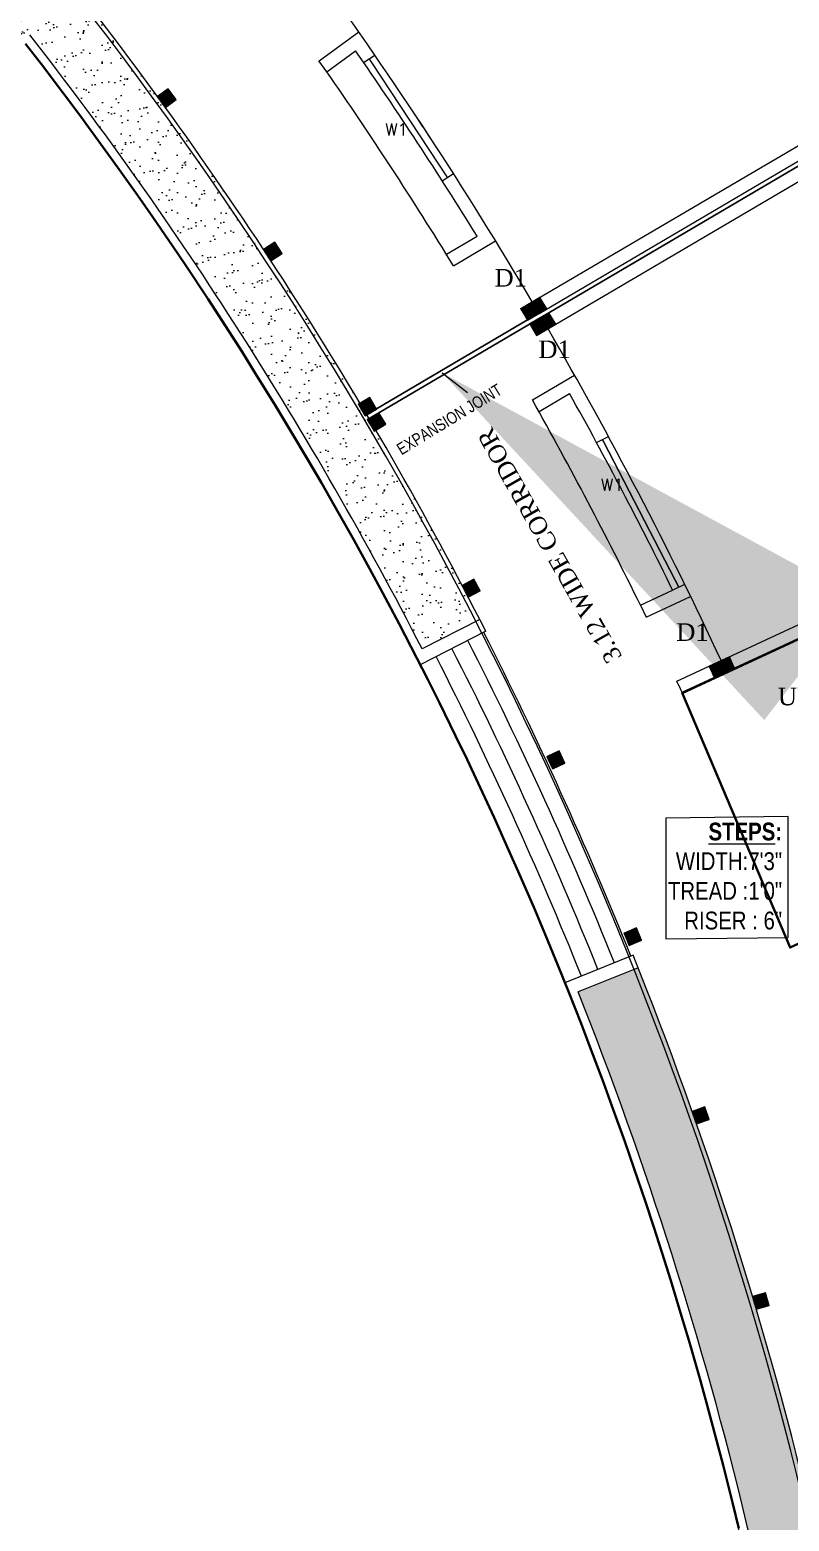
# Model space of a CAD drawing. Header units: metres. Extents: x 43 to 977, y 102 to 459.
# Drawn here: x 459.79 to 472.79, y 181.91 to 207.45 of the extents above; entities that cross this region are included whole.
import ezdxf

# ---------------------------------------------------------------- set-up
doc = ezdxf.new("R2010")
doc.units = ezdxf.units.M
doc.header["$MEASUREMENT"] = 0
doc.linetypes.add('HIDDEN', pattern=[0.375, 0.25, -0.125])
for name, color, linetype, lineweight in [('BLK_1_FLR_0_BLT_UP_AREA_DEDUCT_EXISTING', 4, 'Continuous', 35), ('Column', 1, 'Continuous', 0), ('FURN', 30, 'Continuous', 0), ('HAT', 1, 'Continuous', 0), ('hatch', 7, 'Continuous', 0), ('Layer1', 1, 'Continuous', 0), ('main wall', 150, 'Continuous', 0), ('RTEXT', 4, 'Continuous', 0), ('Staircase', 140, 'Continuous', 0), ('TEXT', 130, 'Continuous', 0), ('WAL', 6, 'Continuous', 0), ('WALL', 7, 'Continuous', 0), ('WIN', 13, 'Continuous', 0)]:
    doc.layers.add(name, color=color, linetype=linetype, lineweight=lineweight)
doc.styles.add('ARIAL NARROW', font='')
doc.styles.add('RTEXT', font='arial.ttf', dxfattribs={"width": 0.8, "height": 8})
doc.styles.get("Standard").update_dxf_attribs({"font": 'romans.shx'})
doc.styles.add('style2', font='romantic.ttf')
doc.styles.get('ARIAL NARROW').set_extended_font_data('Lydian BT')
doc.dimstyles.new('Copy(2) of S-2', dxfattribs={"dimtxt": 10.5, "dimasz": 8, "dimexe": 2, "dimexo": 50, "dimgap": 5, "dimtad": 0, "dimtoh": 1, "dimdec": 1, "dimzin": 0, "dimdsep": 46, "dimlunit": 4, "dimtxsty": 'ARIAL NARROW', "dimcen": 0.09, "dimdle": 3, "dimse1": 1, "dimse2": 1, "dimclrd": 7, "dimclre": 13, "dimclrt": 7, "dimadec": 0, "dimazin": 0, "dimtfac": 1, "dimtdec": 1, "dimtofl": 0, "dimtmove": 0, "dimatfit": 3, "dimfxl": 0, "dimtolj": 1, "dimtzin": 0, "dimlwd": 13, "dimarcsym": 0})
pattern_1 = [(90.4135904, (-4952.05924, 1805.29095), (-0.320005175, 0.225855224), [0, -0.308817549, 0, -0.345388048, 0, -0.33015034]), (60.41359, (-4952.05924, 1805.29095), (-0.24057161, 0.632589533), [0, -0.16659894, 0, -0.278342133, 0, -0.106663956]), (20.4135904, (-4952.20994, 1805.0916), (0.380611872, 0.505413953), [0, -0.10158472, 0, -0.365704992, 0, -0.477448184]), (10.41359, (-4952.20994, 1805.0916), (0.2260474, 0.59474261), [0, -0.05079236, 0, -0.23973994, 0, -0.274278744])]

msp = doc.modelspace()

# ---------------------------------------------------------------- hatches: boundary and pattern name
at = {"layer": 'hatch'}
h = msp.add_hatch(dxfattribs=at)
h.set_pattern_fill('ANSI31', color=256, scale=0.025396, angle=54.00026, style=0)
h.set_pattern_definition([(80.99973966, (5006.7277476, -3215.1271467), (0.0031354366037, -0.0004966189759), [])])
h.paths.add_polyline_path([(462.15929, 206.43666), (462.29364, 206.25175), (462.10872, 206.1174), (461.97438, 206.30231)])
h = msp.add_hatch(dxfattribs=at)
h.set_pattern_fill('ANSI31', color=256, scale=0.025396, angle=56.686989, style=0)
h.set_pattern_definition([(78.313011426, (4843.1686053, -3427.019845), (0.003108710956, -0.0006430468843), [])])
h.paths.add_polyline_path([(463.98177, 203.80981), (464.1073, 203.6188), (463.91629, 203.49327), (463.79076, 203.68428)])
h = msp.add_hatch(dxfattribs=at)
h.set_pattern_fill('ANSI31', color=256, scale=0.025396, angle=59.540049, style=0)
h.set_pattern_definition([(104.540048734, (-3760.8304612, -3641.5149003), (-0.00307285014, -0.0007969850187), [])])
h.paths.add_polyline_path([(468.52402, 202.86427), (468.63988, 202.66725), (468.31152, 202.47413), (468.19565, 202.67115)])
h = msp.add_hatch(dxfattribs=at)
h.set_pattern_fill('ANSI31', color=256, scale=0.025396, angle=59.540049, style=0)
h.set_pattern_definition([(104.540048734, (-3760.984301, -3641.776321), (-0.00307285014, -0.0007969850187), [])])
h.paths.add_polyline_path([(468.67786, 202.60284), (468.79372, 202.40582), (468.46536, 202.21271), (468.34949, 202.40973)])
h = msp.add_hatch(dxfattribs=at)
h.set_pattern_fill('ANSI31', color=256, scale=0.025396, angle=59.538529, style=0)
h.set_pattern_definition([(104.538529406, (-3758.1499794, -3643.040062), (-0.0030728712728, -0.0007969035348), [])])
h.paths.add_polyline_path([(465.61025, 201.15067), (465.72612, 200.95365), (465.5291, 200.83778), (465.41323, 201.0348)])
h = msp.add_hatch(dxfattribs=at)
h.set_pattern_fill('ANSI31', color=256, scale=0.025396, angle=59.538529, style=0)
h.set_pattern_definition([(104.538529406, (-3758.3052975, -3643.301697), (-0.0030728712728, -0.0007969035348), [])])
h.paths.add_polyline_path([(465.76557, 200.88903), (465.88144, 200.69202), (465.68442, 200.57614), (465.56855, 200.77316)])
h = msp.add_hatch(dxfattribs=at)
h.set_pattern_fill('ANSI31', color=256, scale=0.025396, angle=64.780439, style=0)
h.set_pattern_definition([(109.78043949, (-4952.059242, 1805.2909514), (-0.0029872141099, -0.001074311391), [])])
h.paths.add_polyline_path([(467.39268, 198.04033), (467.49894, 197.83797), (467.29657, 197.73171), (467.19032, 197.93408)])
h = msp.add_hatch(dxfattribs=at)
h.set_pattern_fill('ANSI31', color=256, scale=0.025396, angle=65.077304, style=0)
h.set_pattern_definition([(110.07730375, (-3373.552251, -4034.3163918), (-0.002981607753, -0.0010897744311), [])])
h.paths.add_polyline_path([(471.76682, 196.70933), (471.86314, 196.50205), (471.51767, 196.34152), (471.42135, 196.5488)])
h = msp.add_hatch(dxfattribs=at)
h.set_pattern_fill('ANSI31', color=256, scale=0.025396, angle=64.780439, style=0)
h.set_pattern_definition([(70.21956051, (4293.243302, -4016.1037877), (0.0029872141099, -0.001074311391), [])])
h.paths.add_polyline_path([(468.85172, 195.09917), (468.94911, 194.89239), (468.74233, 194.79501), (468.64494, 195.00178)])
h = msp.add_hatch(dxfattribs=at)
h.set_pattern_fill('ANSI31', color=256, scale=0.025396, angle=67.81361, style=0)
h.set_pattern_definition([(67.18639011, (4066.3799134, -4215.598947), (0.002926183021, -0.0012308720609), [])])
h.paths.add_polyline_path([(470.178, 192.06859), (470.26432, 191.85695), (470.05267, 191.77064), (469.96636, 191.98228)])
h = msp.add_hatch(dxfattribs=at)
h.set_pattern_fill('ANSI31', color=256, scale=0.025396, angle=70.615645, style=0)
h.set_pattern_definition([(64.384355043, (3847.7779888, -4389.1944824), (0.002862512998, -0.001372447609), [])])
h.paths.add_polyline_path([(471.3456, 189.00447), (471.42147, 188.78887), (471.20586, 188.713), (471.13, 188.92861)])
h = msp.add_hatch(dxfattribs=at)
h.set_pattern_fill('ANSI31', color=256, scale=0.025396, angle=73.428792, style=0)
h.set_pattern_definition([(61.571207636, (3620.053931, -4552.5700167), (0.002791705087, -0.001511282836), [])])
h.paths.add_polyline_path([(472.38372, 185.82355), (472.44891, 185.60448), (472.22984, 185.53929), (472.16465, 185.75836)])
at = {"layer": 'WAL'}
h = msp.add_hatch(dxfattribs=at)
h.set_pattern_fill('AR-SAND', color=3, scale=0.203169, angle=52.91359, style=0)
h.set_pattern_definition(pattern_1)
h.paths.add_polyline_path([(460.32742, 208.46854), (458.81243, 208.46854), (457.70359, 207.3597), (459.78854, 207.3597, -0.04675437), (466.50566, 196.84781), (467.4934, 197.35172, 0.04877166)])
h.paths.add_polyline_path([(457.69585, 208.46854), (457.69585, 207.3597), (457.70359, 207.3597), (458.81243, 208.46854)])
h = msp.add_hatch(dxfattribs=at)
h.set_pattern_fill('AR-SAND', color=3, scale=0.203169, angle=52.91359, style=0)
h.set_pattern_definition(pattern_1)
h.paths.add_polyline_path([(473.61882, 172.51298), (474.72316, 172.61284, 0.07140147), (470.20606, 191.38795), (469.17715, 190.97457, -0.07137343)])

# ---------------------------------------------------------------- linework, layer by layer
at = {"layer": 'BLK_1_FLR_0_BLT_UP_AREA_DEDUCT_EXISTING', "color": 26, "lineweight": 35}
msp.add_lwpolyline([(471.92746, 181.78832), (471.81933, 182.23341), (471.65925, 182.86911), (471.55347, 183.27537), (471.39141, 183.87834), (471.27084, 184.31291), (471.08767, 184.95233), (470.97153, 185.34575), (470.75676, 186.05088), (470.6556, 186.37364), (470.47144, 186.94704), (470.32314, 187.3963), (470.13679, 187.9462), (469.97424, 188.41346), (469.75669, 189.02199), (469.60898, 189.42487), (469.38524, 190.02039), (469.22747, 190.43026), (469.01118, 190.97946), (468.82979, 191.42937), (468.61771, 191.9438), (468.41606, 192.42193), (468.17278, 192.98539), (467.98638, 193.4077), (467.73695, 193.96081), (467.54087, 194.38641), (467.27454, 194.95222), (467.07963, 195.35781), (466.80353, 195.92065), (466.60279, 196.32165), (466.31856, 196.87821), (466.11047, 197.27767), (465.83154, 197.80307), (465.60281, 198.22564), (465.33464, 198.71201), (465.07993, 199.16529), (464.77966, 199.68926), (464.54196, 200.0964), (464.2641, 200.56411), (463.98906, 201.01871), (463.6486, 201.57034), (463.42135, 201.93198), (463.08214, 202.46245), (462.839, 202.83599), (462.4473, 203.42654), (462.24215, 203.73049), (461.8948, 204.23704), (461.63095, 204.61525), (461.2895, 205.09656), (461.00557, 205.49004), (460.62391, 206.00961), (460.36617, 206.35463), (459.98113, 206.86154), (459.71291, 207.2088)], dxfattribs=at)
msp.add_lwpolyline([(479.18852, 199.90231), (480.40047, 197.16005), (481.0369, 195.55604), (472.80589, 191.73166), (470.96078, 196.09381)], close=True, dxfattribs=at)
at = {"layer": 'Column'}
for points in [[(462.29364, 206.25175), (462.15929, 206.43666), (461.97438, 206.30231), (462.10872, 206.1174)], [(464.1073, 203.6188), (463.98177, 203.80981), (463.79076, 203.68428), (463.91629, 203.49327)], [(468.63988, 202.66725), (468.52402, 202.86427), (468.19565, 202.67115), (468.31152, 202.47413)], [(468.79372, 202.40582), (468.67786, 202.60284), (468.34949, 202.40973), (468.46536, 202.21271)], [(465.72612, 200.95365), (465.61025, 201.15067), (465.41323, 201.0348), (465.5291, 200.83778)], [(465.88144, 200.69202), (465.76557, 200.88903), (465.56855, 200.77316), (465.68442, 200.57614)], [(467.49894, 197.83797), (467.39268, 198.04033), (467.19032, 197.93408), (467.29657, 197.73171)], [(471.86314, 196.50205), (471.76682, 196.70933), (471.42135, 196.5488), (471.51767, 196.34152)], [(468.94911, 194.89239), (468.85172, 195.09917), (468.64494, 195.00178), (468.74233, 194.79501)], [(470.26432, 191.85695), (470.178, 192.06859), (469.96636, 191.98228), (470.05267, 191.77064)], [(471.42147, 188.78887), (471.3456, 189.00447), (471.13, 188.92861), (471.20586, 188.713)], [(472.44891, 185.60448), (472.38372, 185.82355), (472.16465, 185.75836), (472.22984, 185.53929)]]:
    msp.add_lwpolyline(points, close=True, dxfattribs=at)
at = {"layer": 'FURN'}
for start, end in [(31.5374621, 34.7396047), (26.1834722, 29.3856148)]:
    msp.add_arc((406.52338, 166.26667), 71.00589, start, end, dxfattribs=at)
at = {"layer": 'main wall', "linetype": 'HIDDEN', "lineweight": -3, "ltscale": 50}
for p, q in [((465.56864, 200.77264), (475.50833, 206.61858)), ((465.52772, 200.84207), (468.30924, 202.478))]:
    msp.add_line(p, q, dxfattribs=at)
at = {"layer": 'Staircase'}
for p, q in [((467.59761, 197.14829), (466.47415, 196.57514)), ((467.49374, 197.35189), (466.50566, 196.84781)), ((470.12121, 191.60019), (468.95091, 191.13)), ((470.20642, 191.3881), (469.17715, 190.97457))]:
    msp.add_line(p, q, dxfattribs=at)
at = {"layer": 'Staircase', "linetype": 'HIDDEN', "ltscale": 2}
msp.add_arc((406.35637, 164.77168), 82.04126, 11.6955772, 44.767443, dxfattribs=at)
at = {"layer": 'Staircase'}
for radius, start, end in [(67.95835, 27.0290136, 38.3920995), (66.84951, 27.2249144, 37.9340363), (66.69713, 27.0290136, 37.8701273), (67.91615, 21.8885167, 27.0290136), (67.6114, 21.8885167, 27.0290136), (67.00189, 21.8885167, 27.0290136), (67.30664, 21.8885167, 27.0290136), (66.69713, 21.8885167, 27.0290136), (67.95835, 5.166821, 21.8885167), (66.69713, 5.166821, 21.8885167), (66.84951, 5.3627218, 21.6926159)]:
    msp.add_arc((407.06191, 166.26519), radius, start, end, dxfattribs=at)
at = {"layer": 'WALL'}
for p, q in [((464.74192, 206.91686), (465.42006, 207.40956)), ((464.8725, 206.72921), (465.36572, 207.08756)), ((464.8725, 206.72921), (464.73815, 206.91412)), ((465.50278, 206.88927), (465.69384, 207.01483)), ((468.39269, 202.78714), (475.48529, 206.95859)), ((468.50856, 202.59012), (475.60117, 206.76157)), ((466.85135, 204.85814), (467.04238, 204.98368)), ((467.64426, 204.02635), (467.64824, 204.02868)), ((466.92571, 203.60374), (467.4472, 203.91045)), ((467.04159, 203.40672), (467.76411, 203.83167)), ((468.19567, 202.67126), (468.19567, 202.67126)), ((468.39345, 201.10819), (469.11597, 201.53314)), ((468.50932, 200.91118), (469.03081, 201.21789)), ((469.22787, 201.33379), (469.23184, 201.33612)), ((469.49261, 200.37886), (469.69501, 200.48509)), ((470.86856, 196.29223), (479.09069, 200.11284)), ((470.96488, 196.08495), (479.18701, 199.90556)), ((470.79594, 197.85471), (471.00611, 197.95238)), ((470.24306, 197.59781), (470.79594, 197.85471)), ((470.3436, 197.39249), (471.10376, 197.74572)), ((470.24306, 197.59781), (470.3436, 197.39249))]:
    msp.add_line(p, q, dxfattribs=at)
at = {"layer": 'WALL', "ltscale": 20}
msp.add_line((468.79372, 202.40582), (475.62363, 206.42252), dxfattribs=at)
at = {"layer": 'WALL', "color": 5, "ltscale": 2}
msp.add_lwpolyline([(472.77689, 191.9075), (472.77689, 193.97488), (470.68165, 193.94936), (470.68165, 191.88198)], close=True, dxfattribs=at)
at = {"layer": 'WALL'}
for centre, radius, start, end in [((405.40681, 165.5448), 81.61843, 8.7061241, 44.2723869), ((405.40681, 165.5448), 81.38987, 8.7061241, 44.1094247), ((407.06191, 166.26519), 67.88216, 351.8367746, 38.3594216), ((406.52338, 166.26667), 71.84397, 30.5526794, 35.9085996), ((406.52338, 166.26667), 71.6154, 31.711205, 34.7503335), ((399.43841, 161.64901), 80.3009, 33.0950976, 33.5299911), ((406.52338, 166.26667), 71.84397, 25.0142178, 30.1284185), ((406.52338, 166.26667), 71.6154, 26.1727435, 29.2118719), ((406.52338, 166.26667), 71.00589, 24.8308603, 25.0152936)]:
    msp.add_arc(centre, radius, start, end, dxfattribs=at)
at = {"layer": 'WIN', "const_width": 0.0254}
for points in [[(465.59831, 206.95205), (466.94009, 204.91645)], [(469.59381, 200.43198), (470.90102, 197.90355)]]:
    msp.add_lwpolyline(points, dxfattribs=at)

# ---------------------------------------------------------------- texts
at = {"layer": 'Layer1', "color": 1, "insert": (472.67022, 193.87246), "char_height": 0.3047542, "width": 2.6412027, "attachment_point": 3}
msp.add_mtext('{\\fSwis721 Cn BT|b1|i0|c0|p34;\\LSTEPS\\l:\\P\\fSwis721 Cn BT|b0|i0|c0|p34;WIDTH:7\'3"\\PTREAD :1\'0"\\PRISER : 6"}', dxfattribs=at)
at = {"layer": 'RTEXT', "style": 'RTEXT', "width": 0.8}
msp.add_text('EXPANSION JOINT', height=0.2031694, rotation=31.395915, dxfattribs=at).set_placement((466.15171, 200.15812))
at = {"layer": 'TEXT', "color": 4, "style": 'style2'}
for s, p in [('D1', (467.74614, 203.05085)), ('D1', (468.49651, 201.82622)), ('D1', (470.85824, 196.98418)), ('UP', (472.5982, 195.88122))]:
    msp.add_text(s, height=0.3, dxfattribs=at).set_placement(p)
at = {"layer": 'TEXT', "color": 4, "insert": (469.67719, 196.5653), "char_height": 0.3, "width": 13.116707, "attachment_point": 1, "rotation": 119.587173, "style": 'style2'}
msp.add_mtext('3.12 WIDE CORRIDOR', dxfattribs=at)
at = {"layer": 'WALL'}
for p in [(465.87452, 205.63666), (469.56812, 199.55493)]:
    msp.add_text('W1', height=0.203169, dxfattribs=at).set_placement(p)

# ---------------------------------------------------------------- leaders
at = {"layer": 'HAT', "color": 5, "linetype": 'Continuous', "lineweight": -3}
msp.add_leader([(466.84987, 201.57127), (467.28234, 201.23578)], dimstyle='Copy(2) of S-2', override={"dimgap": 5, "dimtad": 0}, dxfattribs=at)

doc.saveas('drawing.dxf')
